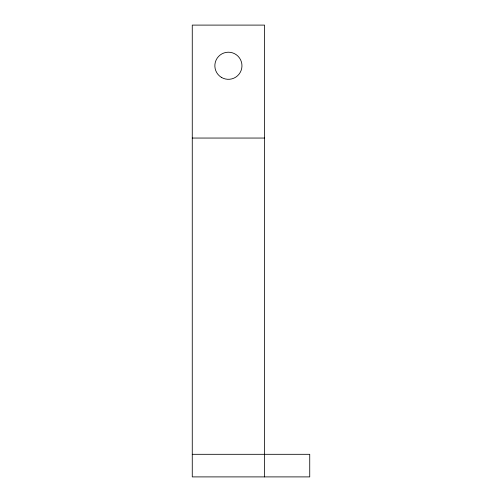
<?xml version="1.0" encoding="UTF-8"?>
<svg xmlns="http://www.w3.org/2000/svg" width="502" height="502" viewBox="0 0 502 502"><rect width="100%" height="100%" fill="white"/><g stroke="black" fill="none" stroke-linecap="round" stroke-linejoin="round"><path stroke-width="0.75" d="M192.266 138.05L264.554 138.05M192.266 454.31L309.734 454.31L309.734 476.9L192.266 476.9L192.266 25.1L264.554 25.1L264.554 476.9M221.294 77.302A13.554 13.554 0 0 0 241.958 66.157A13.554 13.554 0 0 0 221.978 53.833A13.554 13.554 0 0 0 221.294 77.302"/></g></svg>
